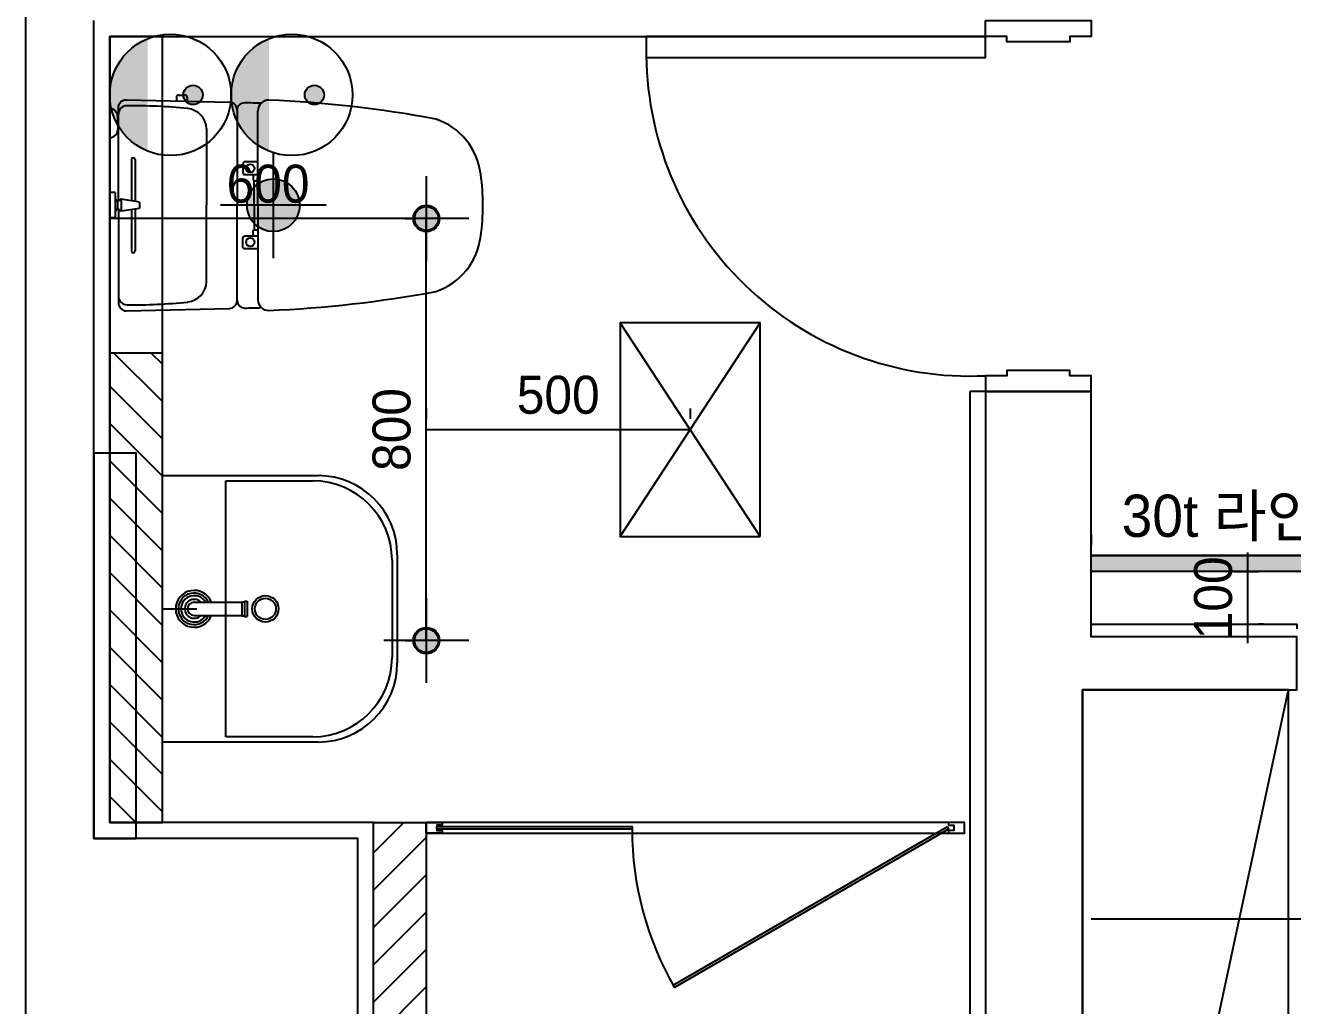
# Model space of a CAD drawing. Header units: millimetres. Extents: x 346859 to 753976, y -86090 to 5333.
# Drawn here: x 427308 to 429710, y -19461 to -17603 of the extents above; entities that cross this region are included whole.
import ezdxf

# ---------------------------------------------------------------- set-up
doc = ezdxf.new("R2010")
doc.units = ezdxf.units.MM
doc.header["$LTSCALE"] = 60
doc.linetypes.add('HID', pattern=[2.5, 1.5, -1])
doc.linetypes.add('HIDDEN', pattern=[0.375, 0.25, -0.125])
for name, color, linetype in [('03-WAL NEW', 3, 'Continuous'), ('06-FUR', 6, 'Continuous'), ('07-DIM WAL', 5, 'Continuous'), ('2CONTINUOUS', 2, 'Continuous'), ('3.기호.계단선', 30, 'Continuous'), ('ac-wall-fin', 3, 'Continuous'), ('CEIL-LIGHT', 7, 'Continuous'), ('CO-BATH', 6, 'Continuous'), ('CO-DO-FR', 7, 'Continuous'), ('CO-DOOR', 8, 'Continuous'), ('fin', 5, 'Continuous'), ('HAT', 8, 'Continuous'), ('HL', 6, 'HIDDEN'), ('RC-LIGHT', 7, 'Continuous'), ('설비', 140, 'Continuous')]:
    doc.layers.add(name, color=color, linetype=linetype)
doc.styles.add('YOURNAME', font='HY울릉도M.TTF')
doc.styles.add('코레일둥고', font='Korail_Round_Gothic_Medium.ttf')
doc.dimstyles.new('40', dxfattribs={"dimscale": 40, "dimtxt": 1.8, "dimasz": 0.9, "dimexe": 0.5, "dimexo": 1, "dimgap": 0.7, "dimtad": 1, "dimdec": 0, "dimzin": 0, "dimdsep": 46, "dimtxsty": 'YOURNAME', "dimblk": 'NONE', "dimcen": 0, "dimclrd": 1, "dimclre": 1, "dimclrt": 7, "dimadec": 0, "dimazin": 0, "dimtfac": 1, "dimtdec": 0, "dimtix": 1, "dimtmove": 2, "dimatfit": 3, "dimldrblk": 'NONE', "dimfxl": 1, "dimtolj": 1, "dimtzin": 0, "dimarcsym": 0})

# ---------------------------------------------------------------- blocks, each defined once
blk = doc.blocks.new('VUSAUSEH')
at = {"layer": '3.기호.계단선', "transparency": 33554687}
h = blk.add_hatch(color=256, dxfattribs=at)
h.dxf.hatch_style = 1
h.paths.add_polyline_path([(402028.2, 39233.2, 1), (401928.2, 39233.2, 1)])
at = {"layer": '2CONTINUOUS'}
for points in [[(403947.2, 36495.2), (403512.2, 36495.2), (403512.2, 38315.2), (403918.2, 38315.2), (403918.2, 38415.2), (403528.2, 38415.2), (403528.2, 38880.2), (403328.2, 38880.2), (403328.2, 37103.2), (402138.2, 37103.2), (402138.2, 38033.2), (401638.2, 38033.2), (401638.2, 39583.2)], [(401508.2, 44145.2), (401508.2, 36948.2), (403328.2, 36948.2), (403328.2, 36200.2), (403947.2, 36200.2), (403947.2, 36495.2)]]:
    blk.add_lwpolyline(points, dxfattribs=at)
blk.add_lwpolyline([(401638.2, 38033.2), (401718.2, 38033.2), (401718.2, 38763.2), (401638.2, 38763.2)], close=True, dxfattribs=at)
at = {"layer": '3.기호.계단선'}
for p, q in [((401978.2, 39333.2), (401978.2, 39133.2)), ((402078.2, 39233.2), (401878.2, 39233.2))]:
    blk.add_line(p, q, dxfattribs=at)
blk.add_circle((401978.2, 39233.2), 50, dxfattribs=at)
blk = doc.blocks.new('cjswjdeh')
at = {"layer": '03-WAL NEW'}
h = blk.add_hatch(dxfattribs=at)
h.set_pattern_fill('_USER', color=256, scale=50, angle=45, pattern_type=0)
h.set_pattern_definition([(45, (25760, -15), (-35.355339, 35.355339), [])])
h.paths.add_polyline_path([(428068.2, 37463.2), (427968.2, 37463.2), (427968.2, 38063.2), (428068.2, 38063.2)])
at = {"layer": 'HAT'}
h = blk.add_hatch(dxfattribs=at)
h.set_pattern_fill('_USER', color=8, scale=50, angle=315, pattern_type=0)
h.set_pattern_definition([(315, (394590.054, 438784.37), (35.355339, 35.355339), [])])
h.paths.add_polyline_path([(427468.2, 38953.2), (427568.2, 38953.2), (427568.2, 38063.2), (427468.2, 38063.2)])
at = {"color": 8}
blk.add_line((427568.2, 38468.4), (427633.2, 38468.4), dxfattribs=at)
at = {"layer": '03-WAL NEW'}
blk.add_lwpolyline([(427468.2, 39553.2), (427468.2, 38063.2), (427568.2, 38063.2), (427568.2, 39553.2), (427468.2, 39553.2)], dxfattribs=at)
blk.add_lwpolyline([(428068.2, 37463.2), (427968.2, 37463.2), (427968.2, 38063.2), (428068.2, 38063.2)], close=True, dxfattribs=at)
at = {"layer": '06-FUR', "color": 8}
blk.add_line((429312.2, 36495.2), (429702.2, 38315.2), dxfattribs=at)
blk.add_lwpolyline([(429702.2, 38315.2), (429312.2, 38315.2), (429312.2, 36495.2), (429702.2, 36495.2)], close=True, dxfattribs=at)
at = {"layer": 'ac-wall-fin'}
blk.add_line((427568.2, 38953.2), (427468.2, 38953.2), dxfattribs=at)
at = {"layer": 'ac-wall-fin', "color": 4}
blk.add_line((429128.2, 38880.2), (429098.2, 38880.2), dxfattribs=at)
at = {"layer": 'ac-wall-fin', "color": 8}
blk.add_lwpolyline([(429098.2, 38880.2), (429098.2, 37133.2), (427968.2, 37133.2), (427968.2, 38063.2), (427468.2, 38063.2), (427468.2, 39553.2), (429128.2, 39553.2)], dxfattribs=at)
at = {"layer": 'ac-wall-fin'}
blk.add_lwpolyline([(429328.2, 38439.2), (429718.2, 38439.2), (429718.2, 38430.2)], dxfattribs=at)
at = {"layer": 'CEIL-LIGHT', "color": 8}
blk.add_line((430947.2, 37880.2), (429328.2, 37880.2), dxfattribs=at)
at = {"layer": 'CO-BATH', "color": 8}
for p, q in [((427568.2, 38720.9), (427863.2, 38720.9)), ((427568.2, 38215.9), (427568.2, 38720.9)), ((427688.2, 38710.9), (427853.2, 38710.9)), ((427688.2, 38225.9), (427688.2, 38710.9)), ((428003.2, 38560.9), (428003.2, 38375.9)), ((428013.2, 38570.9), (428013.2, 38365.9)), ((427628.2, 38480.9), (427718.7, 38480.9)), ((427718.7, 38481.9), (427723.7, 38481.9)), ((427718.7, 38481.9), (427718.7, 38454.9)), ((427723.7, 38482.9), (427728.7, 38482.9)), ((427723.7, 38482.9), (427723.7, 38453.9)), ((427728.7, 38482.9), (427728.7, 38453.9)), ((427628.2, 38455.9), (427718.7, 38455.9)), ((427718.7, 38454.9), (427723.7, 38454.9)), ((427723.7, 38453.9), (427728.7, 38453.9)), ((427863.2, 38215.9), (427568.2, 38215.9)), ((427853.2, 38225.9), (427688.2, 38225.9))]:
    blk.add_line(p, q, dxfattribs=at)
for points in [[(428068.2, 38043.2), (429088.2, 38043.2), (429088.2, 38063.2), (428068.2, 38063.2)], [(428068.2, 38063.2), (428098.2, 38063.2), (428098.2, 38058.2), (428088.2, 38058.2), (428088.2, 38048.2), (428098.2, 38048.2), (428098.2, 38043.2), (428068.2, 38043.2)], [(428088.2, 38055.7), (428458.2, 38055.7), (428458.2, 38050.7), (428088.2, 38050.7)], [(428536.1, 37755), (429055.7, 38055), (429058.2, 38050.7), (428538.6, 37750.7)], [(429088.2, 38063.2), (429058.2, 38063.2), (429058.2, 38058.2), (429068.2, 38058.2), (429068.2, 38048.2), (429058.2, 38048.2), (429058.2, 38043.2), (429088.2, 38043.2)]]:
    blk.add_lwpolyline(points, close=True, dxfattribs=at)
for radius in [25, 20]:
    blk.add_circle((427763.2, 38468.4), radius, dxfattribs=at)
for centre, radius, start, end in [((427863.2, 38570.9), 150, 0, 90), ((427853.2, 38560.9), 150, 0, 90), ((427628.2, 38468.4), 35, 20.9249, 339.0752), ((427628.2, 38468.4), 30, 24.6243, 335.3757), ((427628.2, 38468.4), 25, 30, 330), ((427628.2, 38468.4), 18, 43.983, 316.0171), ((427628.2, 38468.4), 12.5, 90, 270), ((427853.2, 38375.9), 150, 270, 0), ((427863.2, 38365.9), 150, 270, 0), ((429058.2, 38050.7), 600, 180, 210)]:
    blk.add_arc(centre, radius, start, end, dxfattribs=at)
at = {"layer": 'CO-DO-FR', "color": 8}
for points in [[(429128.2, 39583.2), (429328.2, 39583.2), (429328.2, 39553.2), (429288.2, 39553.2), (429288.2, 39543.2), (429168.2, 39543.2), (429168.2, 39553.2), (429128.2, 39553.2), (429128.2, 39583.2)], [(429128.2, 38880.2), (429328.2, 38880.2), (429328.2, 38910.2), (429288.2, 38910.2), (429288.2, 38920.2), (429168.2, 38920.2), (429168.2, 38910.2), (429128.2, 38910.2), (429128.2, 38880.2)]]:
    blk.add_lwpolyline(points, close=True, dxfattribs=at)
at = {"layer": 'CO-DOOR', "color": 8}
blk.add_lwpolyline([(428485.2, 39513.2), (429128.2, 39513.2), (429128.2, 39553.2), (428485.2, 39553.2)], close=True, dxfattribs=at)
blk.add_arc((429098.8, 39523.2), 613.7, 179.0664, 272.7438, dxfattribs=at)
at = {"layer": 'fin', "color": 8}
for p, q in [((427483.2, 39388.9), (427483.2, 39401.4)), ((427484.6, 39241.1), (427484.6, 39405.8)), ((427709.6, 39413.5), (427709.6, 39233.2)), ((427748.9, 39233.2), (427748.9, 39412.4)), ((427483.2, 39388.9), (427483.2, 39376.4)), ((427651.8, 39378.4), (427651.8, 39233.2)), ((427484.6, 39225.2), (427484.6, 39060.6)), ((427651.8, 39087.9), (427651.8, 39233.2)), ((427709.6, 39052.8), (427709.6, 39233.2)), ((427748.9, 39233.2), (427748.9, 39053.9))]:
    blk.add_line(p, q, dxfattribs=at)
for points in [[(427484.6, 39405.8), (427484.6, 39418.2, -0.421209), (427500, 39433.2), (427695, 39428.5, -0.001659)], [(427709.6, 39413.5, -0.371724), (427724.3, 39427.9, -0.003515), (427755.2, 39427.1, -0.320541)], [(427484.6, 39060.6), (427484.6, 39048.2, 0.421209), (427500, 39033.2), (427695, 39037.8, 0.001659)], [(427709.6, 39052.8, 0.371724), (427724.3, 39038.4, 0.003515), (427755.2, 39039.2, 0.320541)]]:
    blk.add_lwpolyline(points, format="xyb", dxfattribs=at)
for centre, radius, start, end in [((427500.6, 39405.8), 16, 90.6884, 180), ((427512.4, 38421.8), 1000, 84.0563, 90.6884), ((427694.6, 39413.5), 15, 0, 88.6349), ((427768.9, 39412.4), 20, 87.6667, 180), ((427679.9, 37228.4), 2205.9, 79.3919, 87.6667), ((427468.2, 39401.4), 15, 0, 90), ((427611.8, 39376.7), 40, 2.4871, 84.0563), ((428046.6, 39277.4), 125.5, 6.5759, 71.7036), ((427468.2, 39376.4), 15, 270, 0), ((427769.6, 39233.2), 405.9, 0, 8.3007), ((427769.6, 39233.2), 405.9, 351.6993, 0), ((428046.6, 39188.9), 125.5, 288.2964, 353.4241), ((427611.8, 39089.7), 40, 275.9437, 357.5129), ((427500.6, 39060.6), 16, 180, 269.3116), ((427679.9, 41238), 2205.9, 272.3333, 280.6081), ((427512.4, 40044.5), 1000, 269.3116, 275.9437), ((427694.6, 39052.8), 15, 271.3651, 0), ((427768.9, 39053.9), 20, 180, 272.3333)]:
    blk.add_arc(centre, radius, start, end, dxfattribs=at)
at = {"layer": 'HL', "color": 8, "linetype": 'Continuous'}
for p, q in [((427598.6, 39442.1), (427610.7, 39442.1)), ((427594.6, 39438.1), (427594.6, 39430.9)), ((427614.7, 39438.1), (427614.7, 39430.4)), ((427509.2, 39319.7), (427509.2, 39241.7)), ((427516.2, 39319.7), (427516.2, 39240.6)), ((427741.8, 39233.2), (427741.8, 39279.5)), ((427478.2, 39257.2), (427468.2, 39257.2)), ((427478.2, 39257.2), (427478.2, 39209.2)), ((427483, 39240.1), (427478.2, 39245.5)), ((427483, 39226.2), (427478.2, 39220.8)), ((427490, 39244.5), (427483, 39240.1)), ((427483, 39240.1), (427483, 39226.2)), ((427490, 39221.8), (427483, 39226.2)), ((427524.3, 39239.1), (427490, 39244.5)), ((427490, 39244.5), (427490, 39221.8)), ((427524.3, 39227.2), (427490, 39221.8)), ((427509.2, 39224.7), (427509.2, 39146.7)), ((427516.2, 39225.7), (427516.2, 39146.7)), ((427524.3, 39239.1), (427524.3, 39227.2)), ((427741.8, 39233.2), (427741.8, 39186.8)), ((427478.2, 39209.2), (427468.2, 39209.2))]:
    blk.add_line(p, q, dxfattribs=at)
for points in [[(427748.9, 39315.7), (427724.7, 39315.7, 0.414214), (427720.7, 39311.7), (427720.7, 39295.2, 0.414214), (427724.7, 39291.2), (427740.3, 39291.2), (427748.9, 39291.2)], [(427740.3, 39291.2), (427740.3, 39281.5, 0.414214), (427742.3, 39279.5), (427748.9, 39279.5)], [(427740.3, 39175.1), (427740.3, 39184.8, -0.414214), (427742.3, 39186.8), (427748.9, 39186.8)], [(427748.9, 39150.6), (427724.7, 39150.6, -0.414214), (427720.7, 39154.6), (427720.7, 39171.1, -0.414214), (427724.7, 39175.1), (427740.3, 39175.1), (427748.9, 39175.1)]]:
    blk.add_lwpolyline(points, format="xyb", dxfattribs=at)
for centre in [(427734.6, 39303.2), (427734.6, 39163.2)]:
    blk.add_circle(centre, 8, dxfattribs=at)
for centre, radius, start, end in [((427598.6, 39438.1), 4, 90, 180), ((427610.7, 39438.1), 4, 0, 90), ((427512.7, 39319.7), 3.5, 0, 180), ((427512.7, 39146.7), 3.5, 180, 0)]:
    blk.add_arc(centre, radius, start, end, dxfattribs=at)
blk.add_blockref('VUSAUSEH', (25800, 0))
blk = doc.blocks.new('1')
at = {"linetype": 'Continuous'}
h = blk.add_hatch(color=4, dxfattribs=at)
h.dxf.hatch_style = 1
edge = h.paths.add_edge_path()
edge.add_arc((11539653.5, -14273503.8), 37.5, 0, 360)
at = {"color": 1, "linetype": 'Continuous'}
for p, q in [((11539653.5, -14273637.1), (11539653.5, -14273370.5)), ((11539520.2, -14273503.8), (11539786.8, -14273503.8))]:
    blk.add_line(p, q, dxfattribs=at)
at = {"color": 4, "linetype": 'Continuous'}
for radius in [41.5, 37.5]:
    blk.add_circle((11539653.5, -14273503.8), radius, dxfattribs=at)
blk = doc.blocks.new('*D95')
at = {"layer": '07-DIM WAL', "color": 1, "lineweight": -2, "transparency": 16777216}
for p, q in [((428028.2, -17969.4), (428048.2, -17969.4)), ((428068.2, -18769.4), (428068.2, -17969.4)), ((428028.2, -18769.4), (428048.2, -18769.4))]:
    blk.add_line(p, q, dxfattribs=at)
at = {"layer": 'Defpoints', "color": 0, "transparency": 16777216}
for p in [(428068.2, -17969.4), (428068.2, -17969.4), (428068.2, -18769.4)]:
    blk.add_point(p, dxfattribs=at)
at = {"layer": '07-DIM WAL', "color": 7, "transparency": 16777216, "insert": (428002.7, -18369.4), "char_height": 72, "attachment_point": 5, "rotation": 90, "style": 'YOURNAME'}
blk.add_mtext('\\A1;800', dxfattribs=at)
blk = doc.blocks.new('_None')
blk = doc.blocks.new('*D96')
at = {"layer": '07-DIM WAL', "color": 1, "lineweight": -2, "transparency": 16777216}
for p, q in [((428068.2, -18329.4), (428068.2, -18349.4)), ((428568.2, -18329.4), (428568.2, -18349.4)), ((428068.2, -18369.4), (428568.2, -18369.4))]:
    blk.add_line(p, q, dxfattribs=at)
at = {"layer": 'Defpoints', "color": 0, "transparency": 16777216}
for p in [(428068.2, -18369.4), (428568.2, -18369.4), (428568.2, -18369.4)]:
    blk.add_point(p, dxfattribs=at)
at = {"layer": '07-DIM WAL', "color": 7, "transparency": 16777216, "insert": (428318.2, -18304), "char_height": 72, "attachment_point": 5, "style": 'YOURNAME'}
blk.add_mtext('\\A1;500', dxfattribs=at)
blk = doc.blocks.new('*D97')
at = {"layer": '07-DIM WAL', "color": 1, "lineweight": -2, "transparency": 16777216}
for p, q in [((427468.2, -17929.4), (427468.2, -17949.4)), ((428068.2, -17929.4), (428068.2, -17949.4)), ((428068.2, -17969.4), (427468.2, -17969.4))]:
    blk.add_line(p, q, dxfattribs=at)
at = {"layer": 'Defpoints', "color": 0, "transparency": 16777216}
for p in [(427468.2, -17969.4), (427468.2, -17969.4), (428068.2, -17969.4)]:
    blk.add_point(p, dxfattribs=at)
at = {"layer": '07-DIM WAL', "color": 7, "transparency": 16777216, "insert": (427768.2, -17904), "char_height": 72, "attachment_point": 5, "style": 'YOURNAME'}
blk.add_mtext('\\A1;600', dxfattribs=at)
blk = doc.blocks.new('*D98')
at = {"layer": '07-DIM WAL', "color": 1, "lineweight": -2, "transparency": 16777216}
for p, q in [((429328.2, -18568.4), (429328.2, -18588.4)), ((434621.2, -18568.4), (434621.2, -18588.4)), ((434621.2, -18608.4), (429328.2, -18608.4))]:
    blk.add_line(p, q, dxfattribs=at)
at = {"layer": 'Defpoints', "color": 0, "transparency": 16777216}
for p in [(429328.2, -18608.4), (429328.2, -18608.4), (434621.2, -18608.4)]:
    blk.add_point(p, dxfattribs=at)
at = {"layer": '07-DIM WAL', "color": 7, "transparency": 16777216, "insert": (431974.7, -18543), "char_height": 72, "attachment_point": 5, "style": 'YOURNAME'}
blk.add_mtext('\\A1;5293', dxfattribs=at)
blk = doc.blocks.new('DLFRN')
at = {"layer": '설비'}
h = blk.add_hatch(color=140, dxfattribs=at)
edge = h.paths.add_edge_path()
edge.add_arc((236552.3, 104850.7), 18.3, 0, 360)
h = blk.add_hatch(color=140, dxfattribs=at)
edge = h.paths.add_edge_path()
edge.add_line((236658.9, 104764.8), (236445.6, 104764.8))
edge.add_ellipse((236552.3, 104807.8), major_axis=(81.3, 81.3), ratio=1, start_angle=156.9578, end_angle=293.0422)
at = {"layer": '설비', "color": 140}
for centre, radius in [((236552.3, 104807.8), 115), ((236552.3, 104850.7), 18.3)]:
    blk.add_circle(centre, radius, dxfattribs=at)
blk = doc.blocks.new('*D270')
at = {"layer": '07-DIM WAL', "color": 1, "lineweight": -2, "transparency": 16777216}
for p, q in [((429625.2, -18774.4), (429625.2, -18602.4)), ((429599.3, -18638.4), (429645.2, -18638.4)), ((429654.7, -18738.4), (429645.2, -18738.4))]:
    blk.add_line(p, q, dxfattribs=at)
at = {"layer": 'Defpoints', "color": 0, "transparency": 16777216}
for p in [(429559.3, -18638.4), (429625.2, -18638.4), (429614.7, -18738.4)]:
    blk.add_point(p, dxfattribs=at)
at = {"layer": '07-DIM WAL', "color": 7, "transparency": 16777216, "insert": (429559.8, -18688.4), "char_height": 72, "attachment_point": 5, "rotation": 90, "style": 'YOURNAME'}
blk.add_mtext('\\A1;100', dxfattribs=at)

msp = doc.modelspace()

# ---------------------------------------------------------------- hatches: boundary and pattern name
at = {"layer": 'CEIL-LIGHT'}
h = msp.add_hatch(color=140, dxfattribs=at)
h.dxf.hatch_style = 1
h.paths.add_polyline_path([(434591.2, -22925.4), (434591.2, -18638.4), (429328.2, -18638.4), (429328.2, -18608.4), (434621.2, -18608.4), (434621.2, -22925.4)])

# ---------------------------------------------------------------- linework, layer by layer
at = {"layer": '3.기호.계단선'}
for p, q in [((428700.7, -18571.9), (428435.7, -18166.9)), ((428435.7, -18571.9), (428700.7, -18166.9))]:
    msp.add_line(p, q, dxfattribs=at)
msp.add_lwpolyline([(428700.7, -18571.9), (428700.7, -18166.9), (428435.7, -18166.9), (428435.7, -18571.9)], close=True, dxfattribs=at)
at = {"layer": 'CEIL-LIGHT', "color": 140}
msp.add_lwpolyline([(434591.2, -22925.4), (434591.2, -18638.4), (429328.2, -18638.4), (429328.2, -18608.4), (434621.2, -18608.4), (434621.2, -22925.4)], close=True, dxfattribs=at)

# ---------------------------------------------------------------- block references
msp.add_blockref('cjswjdeh', (0, -57177.6))
at = {"layer": 'RC-LIGHT', "xscale": 0.6024096385271789, "yscale": 0.6024096385271789, "zscale": 0.6024096385271789, "rotation": 90.00000000000001}
for p in [(-8170428, -6969567.9), (-8170428, -6970367.9)]:
    msp.add_blockref('1', p, dxfattribs=at)
at = {"layer": '설비', "rotation": 270}
for p in [(322775.4, 218817), (323005.4, 218817)]:
    msp.add_blockref('DLFRN', p, dxfattribs=at)

# ---------------------------------------------------------------- texts
at = {"layer": '3.기호.계단선', "linetype": 'HID', "style": '코레일둥고'}
msp.add_text('30t 라인조명', height=80, dxfattribs=at).set_placement((429386, -18572.8))

# ---------------------------------------------------------------- dimensions: what is measured, and where the dimension line sits
at = {"layer": '07-DIM WAL'}
for base, p1, p2, picture, middle in [((427468.2, -17969.4), (428068.2, -17969.4), (427468.2, -17969.4), '*D97', (427768.2, -17904)), ((428568.2, -18369.4), (428068.2, -18369.4), (428568.2, -18369.4), '*D96', (428318.2, -18304)), ((429328.2, -18608.4), (434621.2, -18608.4), (429328.2, -18608.4), '*D98', (431974.7, -18543))]:
    dim = msp.add_linear_dim(base=base, p1=p1, p2=p2, dimstyle='40', dxfattribs=at)
    dim.commit()
    dim.dimension.update_dxf_attribs({"geometry": picture, "text_midpoint": middle})
for base, p1, p2, picture, middle in [((428068.2, -17969.4), (428068.2, -18769.4), (428068.2, -17969.4), '*D95', (428002.7, -18369.4)), ((429625.2, -18638.4), (429614.7, -18738.4), (429559.3, -18638.4), '*D270', (429559.8, -18688.4))]:
    dim = msp.add_linear_dim(base=base, p1=p1, p2=p2, angle=90, dimstyle='40', dxfattribs=at)
    dim.commit()
    dim.dimension.update_dxf_attribs({"geometry": picture, "text_midpoint": middle})

doc.saveas('drawing.dxf')
